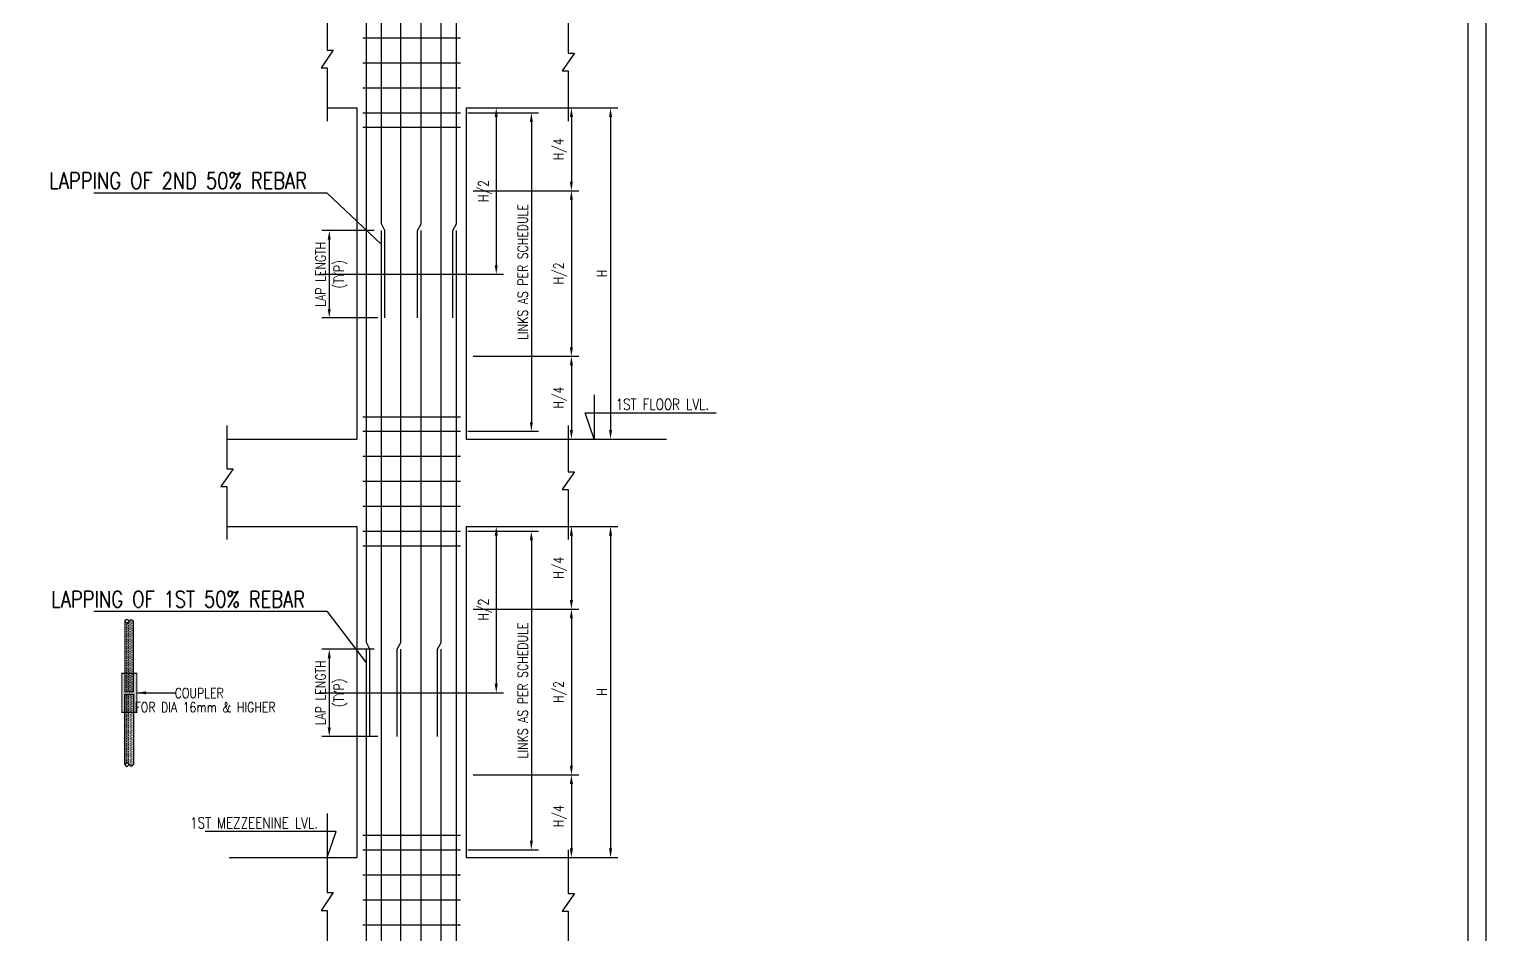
# Model space of a CAD drawing. Extents: x -69352 to 1013721, y -547461 to -186867.
# Drawn here: x 973678 to 1013721, y -432537 to -407651 of the extents above; entities that cross this region are included whole.
import ezdxf
from ezdxf.enums import TextEntityAlignment as Align
from ezdxf.lldxf.tags import DXFTag

# ---------------------------------------------------------------- set-up
doc = ezdxf.new("R2010")
doc.units = 0
doc.header["$LTSCALE"] = 500
doc.header["$MEASUREMENT"] = 0
doc.header["$PDMODE"] = 35
doc.header["$PDSIZE"] = -15
doc.layers.get('DEFPOINTS').update_dxf_attribs({"color": 4})
for name, color, linetype in [('CEN', 8, 'CENTER'), ('DIM', 5, 'Continuous'), ('HACTH', 9, 'Continuous'), ('LINE CUT', 8, 'Continuous'), ('LINK', 2, 'Continuous'), ('REINFORCEMENT', 6, 'Continuous'), ('S-CONCRET LINE', 4, 'Continuous'), ('S-REINFORCEMENT', 6, 'Continuous'), ('S-TEXT-1 @ 1', 4, 'Continuous'), ('S-TITLE', 6, 'Continuous'), ('TXT1', 2, 'Continuous')]:
    doc.layers.add(name, color=color, linetype=linetype)
doc.styles.add('ROMAND', font='simplex.shx')
doc.styles.add('ROMANS', font='simplex.shx', dxfattribs={"width": 0.8, "height": 275})
tags = doc.linetypes.add('CENTER', pattern=[2, 1.25, -0.25, 0.25, -0.25]).pattern_tags.tags
tags[10:11] = [DXFTag(74, 4), DXFTag(75, 0), DXFTag(340, '0'), DXFTag(46, 1.0), DXFTag(50, 0.0), DXFTag(44, 0.0), DXFTag(45, 0.0)]
tags[8:9] = [DXFTag(74, 4), DXFTag(75, 0), DXFTag(340, '0'), DXFTag(46, 1.0), DXFTag(50, 0.0), DXFTag(44, 0.0), DXFTag(45, 0.0)]
tags[6:7] = [DXFTag(74, 4), DXFTag(75, 0), DXFTag(340, '0'), DXFTag(46, 1.0), DXFTag(50, 0.0), DXFTag(44, 0.0), DXFTag(45, 0.0)]
tags[4:5] = [DXFTag(74, 4), DXFTag(75, 0), DXFTag(340, '0'), DXFTag(46, 1.0), DXFTag(50, 0.0), DXFTag(44, 0.0), DXFTag(45, 0.0)]
doc.dimstyles.new('dim25', dxfattribs={"dimtxt": 250, "dimasz": 250, "dimexe": 200, "dimexo": 200, "dimgap": 100, "dimtad": 1, "dimdec": 0, "dimlfac": 0.25, "dimzin": 0, "dimdsep": 46, "dimtxsty": 'ROMANS', "dimcen": 0, "dimclrd": 5, "dimclre": 5, "dimclrt": 4, "dimadec": 0, "dimazin": 0, "dimtfac": 1, "dimtdec": 0, "dimtix": 1, "dimtofl": 0, "dimtmove": 2, "dimatfit": 3, "dimfxl": 0, "dimtolj": 1, "dimtzin": 0, "dimlwd": -1, "dimlwe": -1, "dimarcsym": 0})

# ---------------------------------------------------------------- blocks, each defined once
blk = doc.blocks.new('*D389')
at = {"layer": 'DEFPOINTS', "color": 0}
for p in [(987093, -421314), (987093, -430414), (989660, -430414)]:
    blk.add_point(p, dxfattribs=at)
at = {"layer": 'DIM', "color": 5}
for p, q in [((987293, -421314), (989860, -421314)), ((989660, -421564), (989660, -430164)), ((987293, -430414), (989860, -430414))]:
    blk.add_line(p, q, dxfattribs=at)
for points in [[(989702, -421564), (989619, -421564), (989660, -421314)], [(989619, -430164), (989702, -430164), (989660, -430414)]]:
    blk.add_solid(points, dxfattribs=at)
at = {"layer": 'DIM', "color": 4, "insert": (989423, -425864), "char_height": 275, "attachment_point": 5, "rotation": 90, "style": 'ROMANS'}
blk.add_mtext('\\A1;H', dxfattribs=at)
blk = doc.blocks.new('*D390')
at = {"layer": 'DEFPOINTS', "color": 0}
for p in [(985535, -421448), (985535, -430201), (987483, -430201)]:
    blk.add_point(p, dxfattribs=at)
at = {"layer": 'DIM', "color": 5}
for p, q in [((985735, -421448), (987683, -421448)), ((987483, -421698), (987483, -429951)), ((985735, -430201), (987683, -430201))]:
    blk.add_line(p, q, dxfattribs=at)
for points in [[(987525, -421698), (987442, -421698), (987483, -421448)], [(987442, -429951), (987525, -429951), (987483, -430201)]]:
    blk.add_solid(points, dxfattribs=at)
at = {"layer": 'DIM', "color": 4, "insert": (987246, -425824), "char_height": 275, "attachment_point": 5, "rotation": 90, "style": 'ROMANS'}
blk.add_mtext('\\A1;LINKS AS PER SCHEDULE', dxfattribs=at)
blk = doc.blocks.new('*D391')
at = {"layer": 'DEFPOINTS', "color": 0}
for p in [(985688, -421314), (985688, -425887), (986518, -425887)]:
    blk.add_point(p, dxfattribs=at)
at = {"layer": 'DIM', "color": 5}
for p, q in [((985888, -421314), (986718, -421314)), ((986518, -421564), (986518, -425637)), ((985888, -425887), (986718, -425887))]:
    blk.add_line(p, q, dxfattribs=at)
for points in [[(986560, -421564), (986477, -421564), (986518, -421314)], [(986477, -425637), (986560, -425637), (986518, -425887)]]:
    blk.add_solid(points, dxfattribs=at)
at = {"layer": 'DIM', "color": 4, "insert": (986209, -423600), "char_height": 275, "attachment_point": 5, "rotation": 90, "style": 'ROMANS'}
blk.add_mtext('\\A1;H/2', dxfattribs=at)
blk = doc.blocks.new('*D392')
at = {"layer": 'DEFPOINTS', "color": 0}
for p in [(983359, -424687), (981928, -427087), (983459, -427087)]:
    blk.add_point(p, dxfattribs=at)
at = {"layer": 'DIM', "color": 5}
for p, q in [((983159, -424687), (981728, -424687)), ((981928, -424937), (981928, -426837)), ((983259, -427087), (981728, -427087))]:
    blk.add_line(p, q, dxfattribs=at)
for points in [[(981969, -424937), (981886, -424937), (981928, -424687)], [(981886, -426837), (981969, -426837), (981928, -427087)]]:
    blk.add_solid(points, dxfattribs=at)
at = {"layer": 'DIM', "color": 4, "char_height": 275, "attachment_point": 5, "rotation": 90, "style": 'ROMANS'}
for s, insert in [('\\A1;LAP LENGTH', (981690, -425887)), ('(TYP)', (982237, -425887))]:
    blk.add_mtext(s, dxfattribs=dict(at, insert=insert))
blk = doc.blocks.new('*D395')
at = {"layer": 'DEFPOINTS', "color": 0}
for p in [(987889, -421314), (985688, -423589), (988584, -423589)]:
    blk.add_point(p, dxfattribs=at)
at = {"layer": 'DIM', "color": 5}
for p, q in [((988089, -421314), (988784, -421314)), ((988584, -421564), (988584, -423339)), ((985888, -423589), (988784, -423589))]:
    blk.add_line(p, q, dxfattribs=at)
for points in [[(988626, -421564), (988542, -421564), (988584, -421314)], [(988542, -423339), (988626, -423339), (988584, -423589)]]:
    blk.add_solid(points, dxfattribs=at)
at = {"layer": 'DIM', "color": 4, "insert": (988274, -422452), "char_height": 275, "attachment_point": 5, "rotation": 90, "style": 'ROMANS'}
blk.add_mtext('\\A1;H/4', dxfattribs=at)
blk = doc.blocks.new('*D396')
at = {"layer": 'DEFPOINTS', "color": 0}
for p in [(985688, -423589), (985688, -428139), (988584, -428139)]:
    blk.add_point(p, dxfattribs=at)
at = {"layer": 'DIM', "color": 5}
for p, q in [((985888, -423589), (988784, -423589)), ((988584, -423839), (988584, -427889)), ((985888, -428139), (988784, -428139))]:
    blk.add_line(p, q, dxfattribs=at)
for points in [[(988626, -423839), (988542, -423839), (988584, -423589)], [(988542, -427889), (988626, -427889), (988584, -428139)]]:
    blk.add_solid(points, dxfattribs=at)
at = {"layer": 'DIM', "color": 4, "insert": (988274, -425864), "char_height": 275, "attachment_point": 5, "rotation": 90, "style": 'ROMANS'}
blk.add_mtext('\\A1;H/2', dxfattribs=at)
blk = doc.blocks.new('*D397')
at = {"layer": 'DEFPOINTS', "color": 0}
for p in [(985688, -428139), (988041, -430414), (988584, -430414)]:
    blk.add_point(p, dxfattribs=at)
at = {"layer": 'DIM', "color": 5}
for p, q in [((985888, -428139), (988784, -428139)), ((988584, -428389), (988584, -430164)), ((988241, -430414), (988784, -430414))]:
    blk.add_line(p, q, dxfattribs=at)
for points in [[(988626, -428389), (988542, -428389), (988584, -428139)], [(988542, -430164), (988626, -430164), (988584, -430414)]]:
    blk.add_solid(points, dxfattribs=at)
at = {"layer": 'DIM', "color": 4, "insert": (988274, -429277), "char_height": 275, "attachment_point": 5, "rotation": 90, "style": 'ROMANS'}
blk.add_mtext('\\A1;H/4', dxfattribs=at)
blk = doc.blocks.new('*D400')
at = {"layer": 'DEFPOINTS', "color": 0}
for p in [(987093, -409814), (987093, -418914), (989660, -418914)]:
    blk.add_point(p, dxfattribs=at)
at = {"layer": 'DIM', "color": 5}
for p, q in [((987293, -409814), (989860, -409814)), ((989660, -410064), (989660, -418664)), ((987293, -418914), (989860, -418914))]:
    blk.add_line(p, q, dxfattribs=at)
for points in [[(989702, -410064), (989619, -410064), (989660, -409814)], [(989619, -418664), (989702, -418664), (989660, -418914)]]:
    blk.add_solid(points, dxfattribs=at)
at = {"layer": 'DIM', "color": 4, "insert": (989423, -414364), "char_height": 275, "attachment_point": 5, "rotation": 90, "style": 'ROMANS'}
blk.add_mtext('\\A1;H', dxfattribs=at)
blk = doc.blocks.new('*D401')
at = {"layer": 'DEFPOINTS', "color": 0}
for p in [(985535, -409948), (985535, -418701), (987483, -418701)]:
    blk.add_point(p, dxfattribs=at)
at = {"layer": 'DIM', "color": 5}
for p, q in [((985735, -409948), (987683, -409948)), ((987483, -410198), (987483, -418451)), ((985735, -418701), (987683, -418701))]:
    blk.add_line(p, q, dxfattribs=at)
for points in [[(987525, -410198), (987442, -410198), (987483, -409948)], [(987442, -418451), (987525, -418451), (987483, -418701)]]:
    blk.add_solid(points, dxfattribs=at)
at = {"layer": 'DIM', "color": 4, "insert": (987246, -414324), "char_height": 275, "attachment_point": 5, "rotation": 90, "style": 'ROMANS'}
blk.add_mtext('\\A1;LINKS AS PER SCHEDULE', dxfattribs=at)
blk = doc.blocks.new('*D402')
at = {"layer": 'DEFPOINTS', "color": 0}
for p in [(985688, -409814), (985688, -414387), (986518, -414387)]:
    blk.add_point(p, dxfattribs=at)
at = {"layer": 'DIM', "color": 5}
for p, q in [((985888, -409814), (986718, -409814)), ((986518, -410064), (986518, -414137)), ((985888, -414387), (986718, -414387))]:
    blk.add_line(p, q, dxfattribs=at)
for points in [[(986560, -410064), (986477, -410064), (986518, -409814)], [(986477, -414137), (986560, -414137), (986518, -414387)]]:
    blk.add_solid(points, dxfattribs=at)
at = {"layer": 'DIM', "color": 4, "insert": (986209, -412100), "char_height": 275, "attachment_point": 5, "rotation": 90, "style": 'ROMANS'}
blk.add_mtext('\\A1;H/2', dxfattribs=at)
blk = doc.blocks.new('*D403')
at = {"layer": 'DEFPOINTS', "color": 0}
for p in [(983359, -413187), (981928, -415587), (983459, -415587)]:
    blk.add_point(p, dxfattribs=at)
at = {"layer": 'DIM', "color": 5}
for p, q in [((983159, -413187), (981728, -413187)), ((981928, -413437), (981928, -415337)), ((983259, -415587), (981728, -415587))]:
    blk.add_line(p, q, dxfattribs=at)
for points in [[(981969, -413437), (981886, -413437), (981928, -413187)], [(981886, -415337), (981969, -415337), (981928, -415587)]]:
    blk.add_solid(points, dxfattribs=at)
at = {"layer": 'DIM', "color": 4, "char_height": 275, "attachment_point": 5, "rotation": 90, "style": 'ROMANS'}
for s, insert in [('\\A1;LAP LENGTH', (981690, -414387)), ('(TYP)', (982237, -414387))]:
    blk.add_mtext(s, dxfattribs=dict(at, insert=insert))
blk = doc.blocks.new('*D404')
at = {"layer": 'DEFPOINTS', "color": 0}
for p in [(987889, -409814), (985688, -412089), (988584, -412089)]:
    blk.add_point(p, dxfattribs=at)
at = {"layer": 'DIM', "color": 5}
for p, q in [((988089, -409814), (988784, -409814)), ((988584, -410064), (988584, -411839)), ((985888, -412089), (988784, -412089))]:
    blk.add_line(p, q, dxfattribs=at)
for points in [[(988626, -410064), (988542, -410064), (988584, -409814)], [(988542, -411839), (988626, -411839), (988584, -412089)]]:
    blk.add_solid(points, dxfattribs=at)
at = {"layer": 'DIM', "color": 4, "insert": (988274, -410952), "char_height": 275, "attachment_point": 5, "rotation": 90, "style": 'ROMANS'}
blk.add_mtext('\\A1;H/4', dxfattribs=at)
blk = doc.blocks.new('*D405')
at = {"layer": 'DEFPOINTS', "color": 0}
for p in [(985688, -412089), (985688, -416639), (988584, -416639)]:
    blk.add_point(p, dxfattribs=at)
at = {"layer": 'DIM', "color": 5}
for p, q in [((985888, -412089), (988784, -412089)), ((988584, -412339), (988584, -416389)), ((985888, -416639), (988784, -416639))]:
    blk.add_line(p, q, dxfattribs=at)
for points in [[(988626, -412339), (988542, -412339), (988584, -412089)], [(988542, -416389), (988626, -416389), (988584, -416639)]]:
    blk.add_solid(points, dxfattribs=at)
at = {"layer": 'DIM', "color": 4, "insert": (988274, -414364), "char_height": 275, "attachment_point": 5, "rotation": 90, "style": 'ROMANS'}
blk.add_mtext('\\A1;H/2', dxfattribs=at)
blk = doc.blocks.new('*D406')
at = {"layer": 'DEFPOINTS', "color": 0}
for p in [(985688, -416639), (988041, -418914), (988584, -418914)]:
    blk.add_point(p, dxfattribs=at)
at = {"layer": 'DIM', "color": 5}
for p, q in [((985888, -416639), (988784, -416639)), ((988584, -416889), (988584, -418664)), ((988241, -418914), (988784, -418914))]:
    blk.add_line(p, q, dxfattribs=at)
for points in [[(988626, -416889), (988542, -416889), (988584, -416639)], [(988542, -418664), (988626, -418664), (988584, -418914)]]:
    blk.add_solid(points, dxfattribs=at)
at = {"layer": 'DIM', "color": 4, "insert": (988274, -417777), "char_height": 275, "attachment_point": 5, "rotation": 90, "style": 'ROMANS'}
blk.add_mtext('\\A1;H/4', dxfattribs=at)

msp = doc.modelspace()

# ---------------------------------------------------------------- hatches: boundary and pattern name
at = {"layer": 'DIM'}
h = msp.add_hatch(color=253, dxfattribs=at)
h.dxf.hatch_style = 1
h.paths.add_polyline_path([(976223.186, -425350.515), (976223.186, -426422.717), (976637.41, -426422.717), (976637.41, -425350.515)])
at = {"layer": 'HACTH'}
h = msp.add_hatch(dxfattribs=at)
h.set_pattern_fill('DOTS', color=256, scale=750, angle=90, style=0)
h.set_pattern_definition([(90, (242953.13, -69578.726), (-46.875, 23.4375), [0, -46.875])])
edge = h.paths.add_edge_path()
edge.add_spline(control_points=[(976310.298, -423914.34), (976326.636, -423937.951), (976362.537, -423989.83), (976425.914, -423918.663), (976484.176, -423856.066), (976526.837, -423893.664), (976550.298, -423914.34)], knot_values=[0, 0, 0, 0, 71.086820062, 156.197929129, 220.643453422, 299.388696094, 299.388696094, 299.388696094, 299.388696094], degree=3, periodic=0)
edge.add_line((976550.298, -423914.34), (976550.298, -425854))
edge.add_line((976550.298, -425854), (976310.298, -425854))
edge.add_line((976310.298, -425854), (976310.298, -423914.34))
h = msp.add_hatch(dxfattribs=at)
h.set_pattern_fill('DOTS', color=256, scale=750, angle=90, style=0)
h.set_pattern_definition([(90, (242953.13, -69383.94), (-46.875, 23.4375), [0, -46.875])])
edge = h.paths.add_edge_path()
edge.add_line((976310.298, -427858.892), (976310.298, -425919.232))
edge.add_line((976310.298, -425919.232), (976550.298, -425919.232))
edge.add_line((976550.298, -425919.232), (976550.298, -427858.892))
edge.add_spline(control_points=[(976550.298, -427858.892), (976526.837, -427879.568), (976484.176, -427917.166), (976425.914, -427854.569), (976362.537, -427783.402), (976326.636, -427835.281), (976310.298, -427858.892)], knot_values=[-299.388696094, -299.388696094, -299.388696094, -299.388696094, -220.643453422, -156.197929129, -71.086820062, 0, 0, 0, 0], degree=3, periodic=0)

# ---------------------------------------------------------------- linework, layer by layer
at = {"color": 1}
for points in [[(951989.997, -339234.985), (1013720.997, -339234.985), (1013720.997, -466845.485), (951989.997, -466845.485)], [(952489.997, -339734.985), (1013220.997, -339734.985), (1013220.997, -466345.485), (952489.997, -466345.485)]]:
    msp.add_lwpolyline(points, close=True, dxfattribs=at)
at = {"layer": 'CEN'}
for p, q in [((981643, -414386.616), (986113, -414386.616)), ((981643, -425886.616), (986113, -425886.616))]:
    msp.add_line(p, q, dxfattribs=at)
at = {"layer": 'DIM'}
for p, q in [((975457.497, -412146.985), (981861.383, -412146.985)), ((981861.383, -412146.985), (983359.387, -413567.178)), ((975457.497, -423646.985), (981861.383, -423646.985)), ((981861.383, -423646.985), (982947.612, -425067.178))]:
    msp.add_line(p, q, dxfattribs=at)
at = {"layer": 'DIM', "color": 3, "linetype": 'Continuous'}
for p, q in [((988498.799, -418914.366), (991196.998, -418914.366)), ((979173.815, -430414.366), (981872.014, -430414.366))]:
    msp.add_line(p, q, dxfattribs=at)
at = {"layer": 'DIM', "color": 8}
for points in [[(981872.014, -407037.401), (981872.014, -408230.458), (982038.378, -408230.458), (981705.65, -408717.275), (981872.014, -408717.275), (981872.014, -410176.089)], [(988498.799, -407037.401), (988498.799, -408312.912), (988665.163, -408312.912), (988332.435, -408799.728), (988498.799, -408799.728), (988498.799, -410176.089)], [(979116.225, -418537.401), (979116.225, -419730.458), (979282.589, -419730.458), (978949.861, -420217.275), (979116.225, -420217.275), (979116.225, -421676.089)], [(988498.799, -418537.401), (988498.799, -419812.912), (988665.163, -419812.912), (988332.435, -420299.728), (988498.799, -420299.728), (988498.799, -421676.089)], [(981872.014, -430201.406), (981872.014, -431376.454), (982038.378, -431376.454), (981705.65, -431863.271), (981872.014, -431863.271), (981872.014, -433134.451)], [(988498.799, -430201.406), (988498.799, -431402.584), (988665.163, -431402.584), (988332.435, -431889.401), (988498.799, -431889.401), (988498.799, -433093.322)]]:
    msp.add_lwpolyline(points, dxfattribs=at)
at = {"layer": 'DIM', "color": 8, "const_width": 30}
msp.add_lwpolyline([(976223.186, -425350.515), (976637.41, -425350.515), (976637.41, -426422.717), (976223.186, -426422.717)], close=True, dxfattribs=at)
at = {"layer": 'LINE CUT'}
for points in [[(976310.298, -423914.34), (976326.636, -423890.729), (976362.537, -423838.85), (976407.402, -423889.23), (976430.298, -423914.34)], [(976310.298, -427858.892), (976326.636, -427882.503), (976362.537, -427934.382), (976407.402, -427884.002), (976430.298, -427858.892)]]:
    msp.add_open_spline(points, degree=3, knots=[0, 0, 0, 0, 1.184780346, 2.603298855, 2.603298855, 2.603298855, 2.603298855], dxfattribs=at)
for points in [[(976310.298, -423914.34), (976361.17, -423963.992), (976430.298, -423914.34), (976481.766, -423875.556), (976550.298, -423914.34)], [(976310.298, -427858.892), (976361.17, -427809.24), (976430.298, -427858.892), (976481.766, -427897.676), (976550.298, -427858.892)]]:
    msp.add_spline(points, degree=3, dxfattribs=at)
at = {"layer": 'LINK'}
for p, q in [((982854.874, -407887.203), (985535.42, -407887.203)), ((982854.874, -408573.203), (985535.42, -408573.203)), ((982854.874, -409259.203), (985535.42, -409259.203)), ((982854.874, -409947.75), (985535.42, -409947.75)), ((982854.874, -410347.75), (985535.42, -410347.75)), ((982854.874, -418301.203), (985535.42, -418301.203)), ((982854.874, -418701.203), (985535.42, -418701.203)), ((982854.874, -419387.203), (985535.42, -419387.203)), ((982854.874, -420073.203), (985535.42, -420073.203)), ((982854.874, -420759.203), (985535.42, -420759.203)), ((982854.874, -421447.75), (985535.42, -421447.75)), ((982854.874, -421847.75), (985535.42, -421847.75)), ((982854.874, -429801.203), (985535.42, -429801.203)), ((982854.874, -430201.203), (985535.42, -430201.203)), ((982854.874, -430887.203), (985535.42, -430887.203)), ((982854.874, -431573.203), (985535.42, -431573.203)), ((982854.874, -432259.203), (985535.42, -432259.203))]:
    msp.add_line(p, q, dxfattribs=at)
at = {"layer": 'REINFORCEMENT'}
for points in [[(976310.298, -423914.34), (976310.298, -425854), (976550.298, -425854), (976550.298, -423914.34)], [(976310.298, -427858.892), (976310.298, -425919.232), (976550.298, -425919.232), (976550.298, -427858.892)]]:
    msp.add_lwpolyline(points, dxfattribs=at)
at = {"layer": 'S-CONCRET LINE', "color": 130, "linetype": 'Continuous'}
for p, q in [((981872.014, -409814.366), (982687.612, -409814.366)), ((982687.612, -409814.366), (982687.612, -418914.366)), ((985687.612, -409814.366), (985687.612, -418914.366)), ((985687.612, -409814.366), (988498.799, -409814.366)), ((979116.225, -418914.366), (982687.612, -418914.366)), ((985687.612, -418914.366), (988498.799, -418914.366)), ((979116.225, -421314.366), (982687.612, -421314.366)), ((982687.612, -421314.366), (982687.612, -430414.366)), ((985687.612, -421314.366), (985687.612, -430414.366)), ((985687.612, -421314.366), (988498.799, -421314.366)), ((981872.014, -430414.366), (982687.612, -430414.366)), ((985687.612, -430414.366), (988498.799, -430414.366))]:
    msp.add_line(p, q, dxfattribs=at)
at = {"layer": 'S-REINFORCEMENT'}
for p, q in [((982947.612, -424500.616), (982947.612, -378820)), ((983897.805, -424500.616), (983897.805, -378820)), ((985005.243, -424500.616), (985005.243, -378820)), ((983359.387, -413000.616), (983359.387, -390186.616)), ((984452.631, -413000.616), (984452.631, -390186.616)), ((985427.612, -413000.616), (985427.612, -390186.616)), ((983459.387, -413186.616), (983359.387, -413000.616)), ((983359.387, -424500.616), (983359.387, -413186.616)), ((983459.387, -415586.616), (983459.387, -413186.616)), ((984352.631, -413186.616), (984452.631, -413000.616)), ((984352.631, -415586.616), (984352.631, -413186.616)), ((984452.631, -424500.616), (984452.631, -413186.616)), ((985327.612, -413186.616), (985427.612, -413000.616)), ((985327.612, -415586.616), (985327.612, -413186.616)), ((985427.612, -424500.616), (985427.612, -413186.616)), ((983047.612, -424686.616), (982947.612, -424500.616)), ((982947.612, -440391.452), (982947.612, -424686.616)), ((983047.612, -427086.616), (983047.612, -424686.616)), ((983359.387, -438000.45), (983359.387, -424500.616)), ((983797.805, -424686.616), (983897.805, -424500.616)), ((983797.805, -427086.616), (983797.805, -424686.616)), ((983897.805, -440391.452), (983897.805, -424686.616)), ((984452.631, -438000.45), (984452.631, -424500.616)), ((984905.243, -424686.616), (985005.243, -424500.616)), ((984905.243, -427086.616), (984905.243, -424686.616)), ((985005.243, -440391.452), (985005.243, -424686.616)), ((985427.612, -438000.45), (985427.612, -424500.616))]:
    msp.add_line(p, q, dxfattribs=at)
at = {"layer": 'TXT1'}
for points in [[(989205.351, -417702.131), (989205.351, -418914.366), (988959.805, -418192.656), (992560.28, -418192.656)], [(981872.014, -429202.131), (981872.014, -430414.366), (982117.56, -429692.656), (978517.085, -429692.656)]]:
    msp.add_lwpolyline(points, dxfattribs=at)

# ---------------------------------------------------------------- texts
at = {"layer": 'S-TEXT-1 @ 1', "linetype": 'ByBlock', "style": 'ROMANS', "width": 0.8}
for s, p in [('COUPLER', (978352.588, -425894.068)), ('FOR DIA 16mm & HIGHER', (978515.436, -426283.097))]:
    msp.add_text(s, height=275, dxfattribs=at).set_placement(p, align=Align.MIDDLE)
at = {"layer": 'S-TITLE', "style": 'ROMANS', "width": 0.8}
for s, p in [('LAPPING OF 2ND 50% REBAR', (977774.452, -411813.966)), ('LAPPING OF 1ST 50% REBAR', (977774.452, -423313.966))]:
    msp.add_text(s, height=450, dxfattribs=at).set_placement(p, align=Align.MIDDLE)
at = {"layer": 'TXT1', "style": 'ROMAND', "width": 0.8}
for s, p in [('1ST FLOOR LVL.', (991085.251, -418110.32)), ('1ST MEZZEENINE LVL.', (979861.766, -429610.32))]:
    msp.add_text(s, height=300, dxfattribs=at).set_placement(p, align=Align.CENTER)

# ---------------------------------------------------------------- dimensions: what is measured, and where the dimension line sits
at = {"layer": 'DIM'}
for base, p1, p2, text, picture, middle in [((987483.246, -418701.203), (985535.42, -409947.75), (985535.42, -418701.203), 'LINKS AS PER SCHEDULE', '*D401', (987245.746, -414324.477)), ((986518.246, -414386.616), (985687.612, -409814.366), (985687.612, -414386.616), 'H/2', '*D402', (986208.723, -412100.491)), ((988583.848, -412089.366), (987888.733, -409814.366), (985687.612, -412089.366), 'H/4', '*D404', (988274.324, -410951.866)), ((989660.324, -418914.366), (987093.205, -409814.366), (987093.205, -418914.366), 'H', '*D400', (989422.824, -414364.366)), ((988583.848, -416639.366), (985687.612, -412089.366), (985687.612, -416639.366), 'H/2', '*D405', (988274.324, -414364.366)), ((981927.746, -415586.616), (983359.387, -413186.616), (983459.387, -415586.616), 'LAP LENGTH\\X(TYP)', '*D403', (981927.746, -414386.616)), ((988583.848, -418914.366), (985687.612, -416639.366), (988041.302, -418914.366), 'H/4', '*D406', (988274.324, -417776.866)), ((987483.246, -430201.203), (985535.42, -421447.75), (985535.42, -430201.203), 'LINKS AS PER SCHEDULE', '*D390', (987245.746, -425824.477)), ((986518.246, -425886.616), (985687.612, -421314.366), (985687.612, -425886.616), 'H/2', '*D391', (986208.723, -423600.491)), ((988583.848, -423589.366), (987888.733, -421314.366), (985687.612, -423589.366), 'H/4', '*D395', (988274.324, -422451.866)), ((989660.324, -430414.366), (987093.205, -421314.366), (987093.205, -430414.366), 'H', '*D389', (989422.824, -425864.366)), ((988583.848, -428139.366), (985687.612, -423589.366), (985687.612, -428139.366), 'H/2', '*D396', (988274.324, -425864.366)), ((981927.746, -427086.616), (983359.387, -424686.616), (983459.387, -427086.616), 'LAP LENGTH\\X(TYP)', '*D392', (981927.746, -425886.616)), ((988583.848, -430414.366), (985687.612, -428139.366), (988041.302, -430414.366), 'H/4', '*D397', (988274.324, -429276.866))]:
    dim = msp.add_linear_dim(base=base, p1=p1, p2=p2, angle=90, text=text, dimstyle='dim25', dxfattribs=at)
    dim.commit()
    dim.dimension.update_dxf_attribs({"geometry": picture, "text_midpoint": middle})

# ---------------------------------------------------------------- leaders
msp.add_leader([(976637.41, -425886.616), (977710.282, -425886.616)], dimstyle='dim25', dxfattribs=at)

doc.saveas('drawing.dxf')
